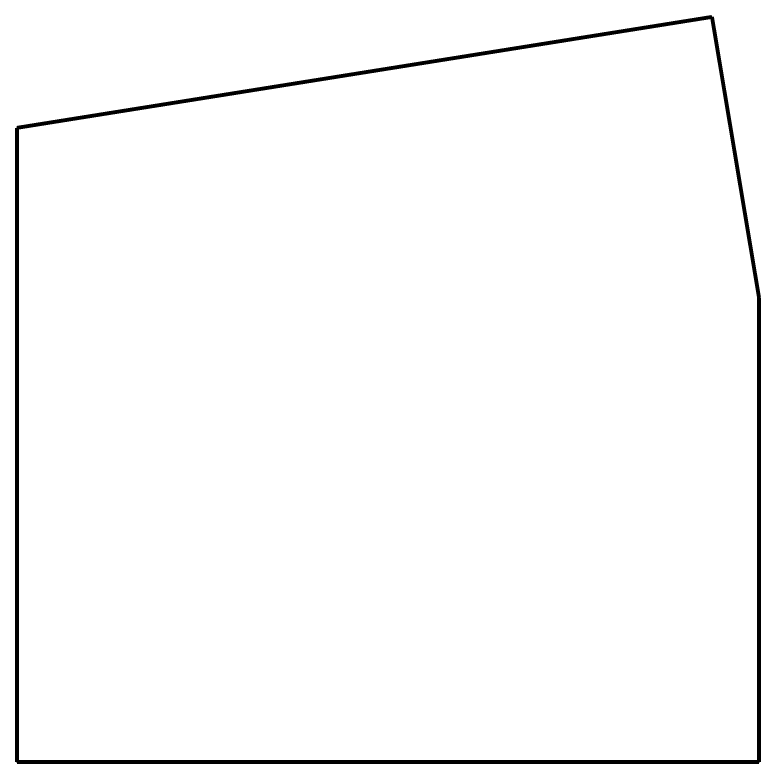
# Model space of a CAD drawing. Header units: metres. Extents: x 407256 to 408319, y 1441515 to 1441935.
# Drawn here: x 407255.5 to 407352, y 1441749.1 to 1441845.9 of the extents above; entities that cross this region are included whole.
import ezdxf

# ---------------------------------------------------------------- set-up
doc = ezdxf.new("R2010")
doc.units = ezdxf.units.M

msp = doc.modelspace()

# ---------------------------------------------------------------- linework, layer by layer
at = {"color": 3, "const_width": 0.5, "elevation": 0.028, "flags": 128}
for points in [[(407255.757, 1441831.327), (407345.664, 1441845.67)], [(407351.757, 1441809.327), (407345.664, 1441845.67)], [(407255.757, 1441749.327), (407255.757, 1441831.327)], [(407351.757, 1441809.327), (407351.757, 1441749.327)], [(407351.757, 1441749.327), (407255.757, 1441749.327)]]:
    msp.add_lwpolyline(points, dxfattribs=at)
at = {"flags": 128}
msp.add_lwpolyline([(407351.757, 1441809.327), (407345.664, 1441845.67), (407255.757, 1441831.327), (407255.757, 1441749.327), (407351.757, 1441749.327)], close=True, dxfattribs=at)

doc.saveas('drawing.dxf')
